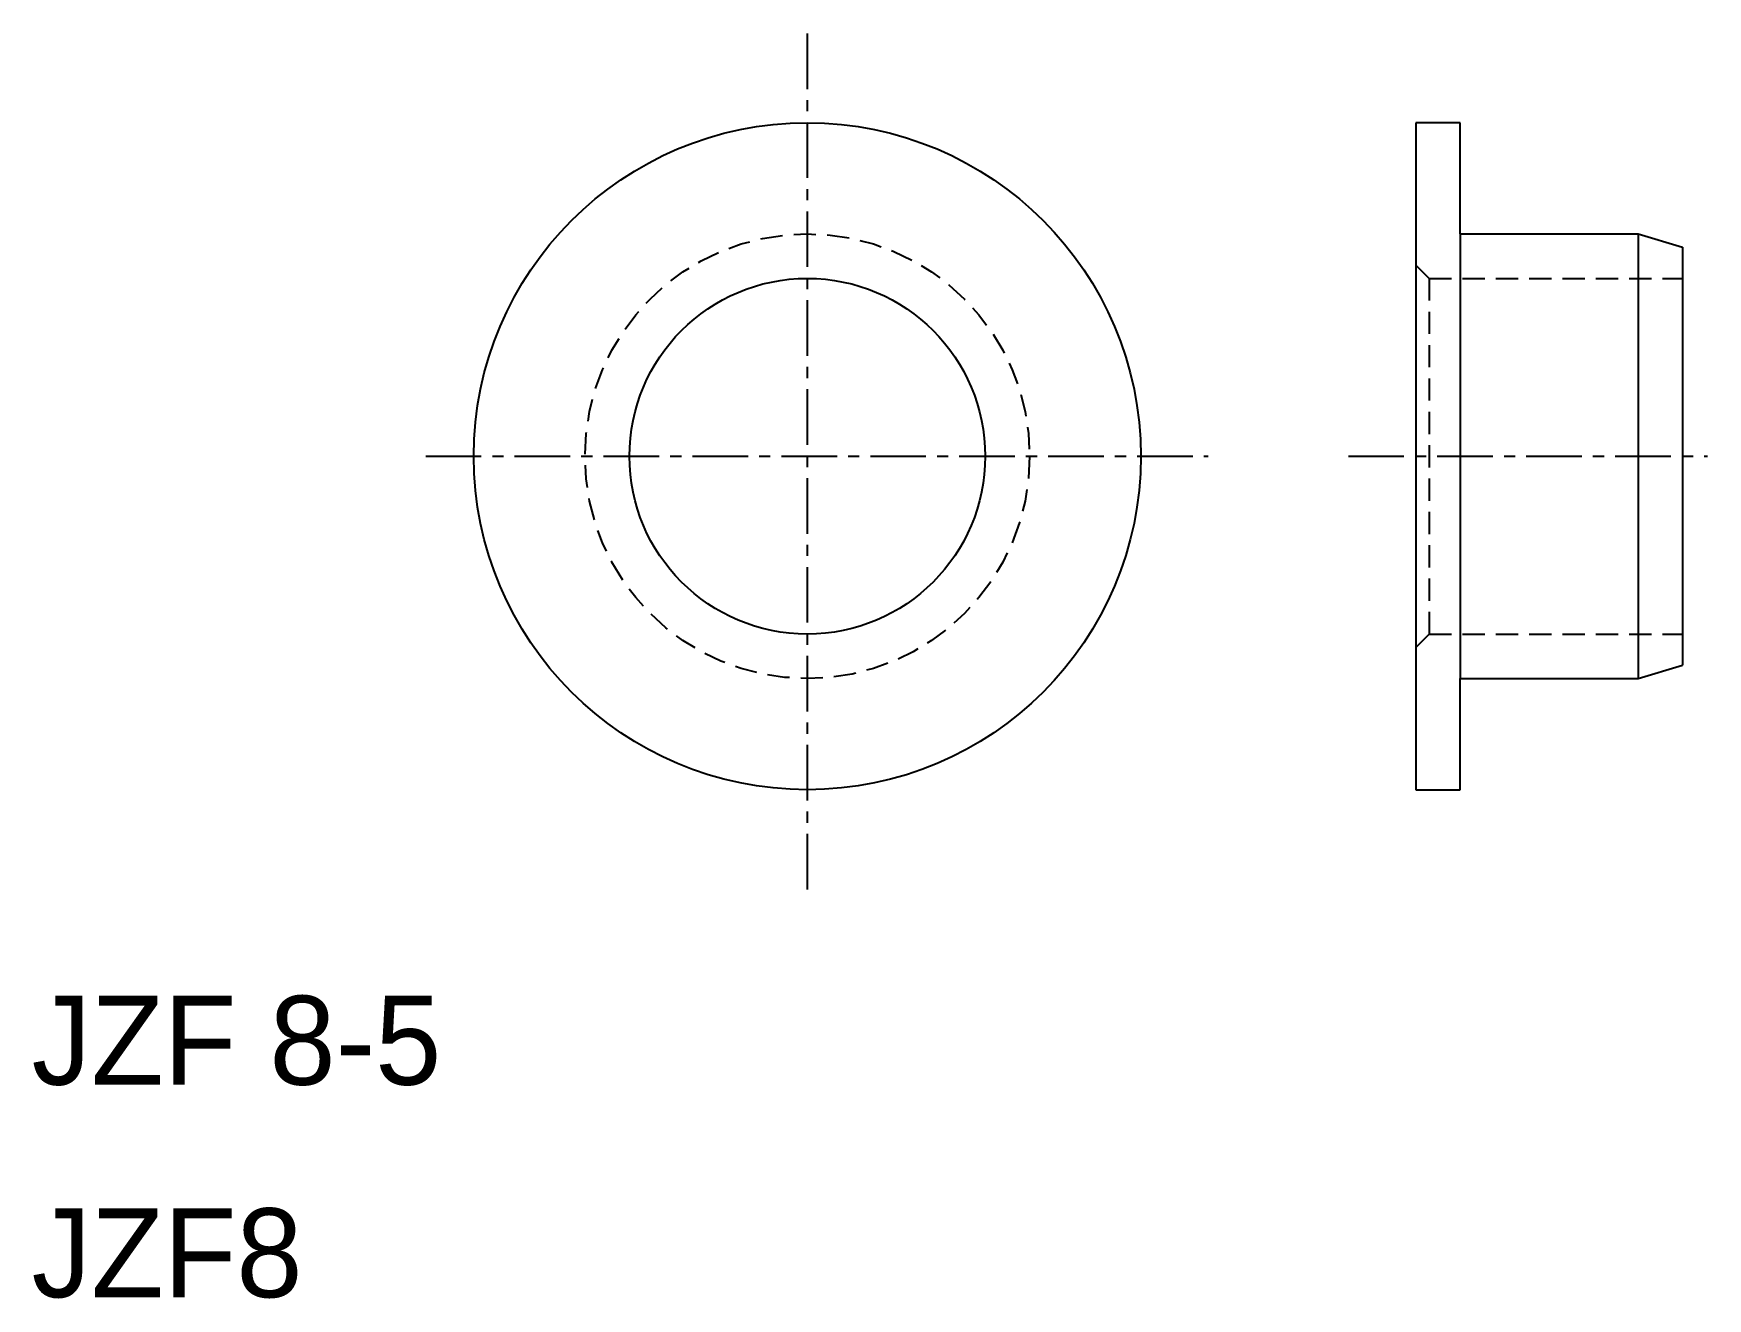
# Model space of a CAD drawing. Extents: x 10 to 47.7, y 10 to 38.4.
import ezdxf

# ---------------------------------------------------------------- set-up
doc = ezdxf.new("R2010")
doc.units = 0
doc.linetypes.add('CENTER', pattern=[2, 1.25, -0.25, 0.25, -0.25])
doc.linetypes.add('DASHED', pattern=[0.75, 0.5, -0.25])
doc.layers.get('0').update_dxf_attribs({"linetype": 'CONTINUOUS'})
doc.layers.add('CENTER', color=1, linetype='CENTER')

msp = doc.modelspace()

# ---------------------------------------------------------------- linework, layer by layer
at = {"color": 7, "linetype": 'CONTINUOUS'}
for p, q in [((41.129, 36.415), (41.129, 21.415)), ((42.129, 36.415), (41.129, 36.415)), ((42.129, 33.915), (42.129, 36.415)), ((42.129, 33.915), (42.129, 23.915)), ((42.129, 33.915), (46.129, 33.915)), ((46.129, 33.915), (46.129, 23.915)), ((46.129, 33.915), (47.129, 33.615)), ((47.129, 33.615), (47.129, 24.215)), ((41.129, 33.215), (41.129, 24.615)), ((46.129, 23.915), (47.129, 24.215)), ((42.129, 23.915), (46.129, 23.915)), ((42.129, 21.415), (42.129, 23.915)), ((41.129, 21.415), (42.129, 21.415))]:
    msp.add_line(p, q, dxfattribs=at)
at = {"color": 3, "linetype": 'DASHED'}
for p, q in [((41.429, 32.915), (41.129, 33.215)), ((41.429, 32.915), (41.429, 24.915)), ((41.429, 32.915), (47.129, 32.915)), ((41.429, 24.915), (41.129, 24.615)), ((41.429, 24.915), (47.129, 24.915))]:
    msp.add_line(p, q, dxfattribs=at)
at = {"color": 7, "linetype": 'CONTINUOUS'}
for radius in [7.5, 4]:
    msp.add_circle((27.444, 28.915), radius, dxfattribs=at)
at = {"color": 3, "linetype": 'DASHED'}
msp.add_circle((27.444, 28.915), 5, dxfattribs=at)
at = {"layer": 'CENTER', "color": 1, "linetype": 'CENTER'}
for p, q in [((27.444, 38.423), (27.444, 19.137)), ((18.862, 28.914), (36.461, 28.915)), ((39.612, 28.915), (47.688, 28.915))]:
    msp.add_line(p, q, dxfattribs=at)

# ---------------------------------------------------------------- texts
at = {"color": 7, "linetype": 'CONTINUOUS'}
for s, p in [('JZF 8-5', (10, 14.78)), ('JZF8', (10, 10))]:
    msp.add_text(s, height=2, dxfattribs=at).set_placement(p)

doc.saveas('drawing.dxf')
